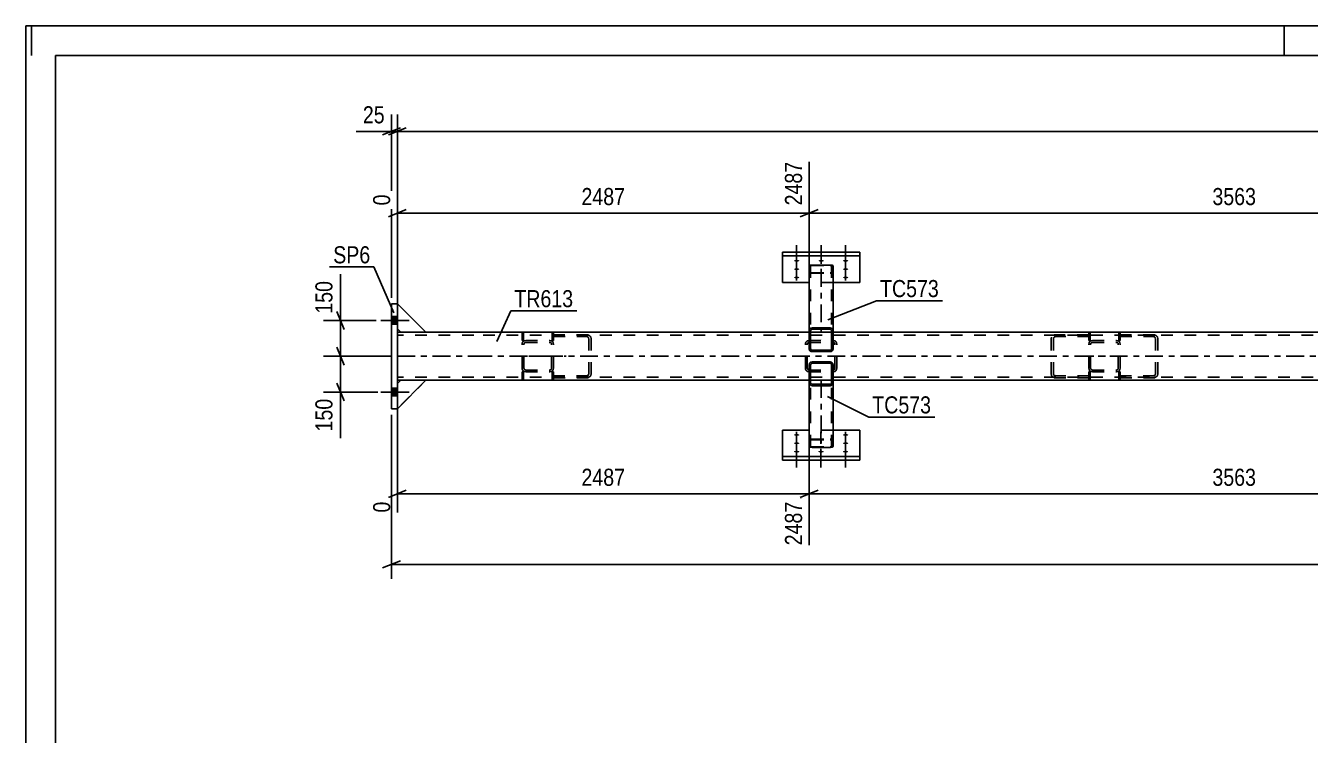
# Model space of a CAD drawing. Header units: millimetres. Extents: x -46 to 795, y -429 to 165.
# Drawn here: x -46.3 to 169.1, y 46.4 to 165.3 of the extents above; entities that cross this region are included whole.
import ezdxf

# ---------------------------------------------------------------- set-up
doc = ezdxf.new("R2010")
doc.units = ezdxf.units.MM
doc.linetypes.add('DXK_LINE_DOT2', pattern=[3.9198, 1.9599, -1.9599])
doc.linetypes.add('DXK_LINE_DOT3', pattern=[5.9187, 2.979, -0.9799, 0.9799, -0.9799])
doc.styles.add('Arial Narrow', font='ARIALN.TTF', dxfattribs={"height": 0.2})

# ---------------------------------------------------------------- blocks, each defined once
blk = doc.blocks.new('Unknown-761550471-1135')
at = {"color": 5, "linetype": 'Continuous'}
for p, q in [((794.69, 165.26), (-46.31, 165.26)), ((-46.31, 165.26), (-46.31, -428.74)), ((-45.31, 160.26), (-45.31, 165.26)), ((164.69, 160.26), (164.69, 165.26)), ((789.69, 160.26), (-41.31, 160.26)), ((-41.31, 160.26), (-41.31, -423.74))]:
    blk.add_line(p, q, dxfattribs=at)
blk = doc.blocks.new('Part-761550471-6527 - 6523')
at = {"color": 7, "linetype": 'DXK_LINE_DOT2'}
for p, q in [((47.98, 113.48), (42.18, 113.48)), ((42.18, 113.48), (42.18, 113.16)), ((42.18, 113.16), (47.98, 113.16)), ((48, 113.43), (47.7, 113.48)), ((47.7, 113.16), (47.85, 113.13)), ((48.07, 112.96), (48.1, 112.84)), ((48.1, 106.92), (48.1, 112.84)), ((48.5, 112.84), (48.44, 113.08)), ((48.5, 106.92), (48.5, 112.84)), ((47.98, 106.6), (42.18, 106.6)), ((42.18, 106.6), (42.18, 106.28)), ((42.18, 106.28), (47.98, 106.28)), ((47.85, 106.62), (47.7, 106.6)), ((47.7, 106.28), (48, 106.33)), ((48.1, 106.92), (48.07, 106.79)), ((48.44, 106.67), (48.5, 106.92))]:
    blk.add_line(p, q, dxfattribs=at)
at = {"color": 7, "linetype": 'DXK_LINE_DOT3'}
blk.add_line((38.04, 109.88), (44.29, 109.88), dxfattribs=at)
at = {"color": 7, "linetype": 'DXK_LINE_DOT2'}
for centre, radius, start, end in [((47.75, 112.78), 0.369, 29.251, 73.2822), ((47.79, 112.72), 0.738, 29.251, 73.2822), ((47.75, 106.97), 0.369, 286.7178, 330.749), ((47.79, 107.03), 0.738, 286.7178, 330.749)]:
    blk.add_arc(centre, radius, start, end, dxfattribs=at)
blk = doc.blocks.new('Part-761550471-6528 - 6523')
at = {"color": 7, "linetype": 'DXK_LINE_DOT2'}
for p, q in [((125.65, 113.08), (125.59, 112.84)), ((125.59, 106.92), (125.59, 112.84)), ((125.99, 112.84), (126.02, 112.96)), ((125.99, 106.92), (125.99, 112.84)), ((126.38, 113.48), (126.08, 113.43)), ((131.9, 113.48), (126.11, 113.48)), ((126.11, 113.16), (131.9, 113.16)), ((126.23, 113.13), (126.38, 113.16)), ((131.9, 113.16), (131.9, 113.48)), ((125.59, 106.92), (125.65, 106.67)), ((126.02, 106.79), (125.99, 106.92)), ((126.08, 106.33), (126.38, 106.28)), ((126.11, 106.6), (131.9, 106.6)), ((126.11, 106.28), (131.9, 106.28)), ((126.38, 106.6), (126.23, 106.62)), ((131.9, 106.28), (131.9, 106.6))]:
    blk.add_line(p, q, dxfattribs=at)
at = {"color": 7, "linetype": 'DXK_LINE_DOT3'}
blk.add_line((129.8, 109.88), (136.05, 109.88), dxfattribs=at)
at = {"color": 7, "linetype": 'DXK_LINE_DOT2'}
for centre, radius, start, end in [((126.34, 112.78), 0.369, 106.7178, 150.749), ((126.29, 107.03), 0.738, 209.251, 253.2822), ((126.34, 106.97), 0.369, 209.251, 253.2822)]:
    blk.add_arc(centre, radius, start, end, dxfattribs=at)
blk = doc.blocks.new('Part-761550471-6592 - 6523')
at = {"color": 7, "linetype": 'DXK_LINE_DOT2'}
for p, q in [((20.8, 113.88), (16, 118.68)), ((16, 118.68), (16, 114.48)), ((16, 114.48), (16.6, 113.88)), ((16.6, 113.88), (20.8, 113.88))]:
    blk.add_line(p, q, dxfattribs=at)
blk = doc.blocks.new('Part-761550471-6614 - 6523')
at = {"color": 7, "linetype": 'DXK_LINE_DOT2'}
for p, q in [((84.45, 112.12), (84.4, 111.88)), ((84.72, 111.88), (84.75, 112)), ((85.04, 112.52), (84.8, 112.47)), ((84.92, 112.17), (85.04, 112.2)), ((85.04, 112.52), (89.04, 112.52)), ((85.04, 112.2), (89.04, 112.2)), ((89.29, 112.47), (89.04, 112.52)), ((89.04, 112.2), (89.17, 112.17)), ((89.34, 112), (89.36, 111.88)), ((89.68, 111.88), (89.64, 112.12)), ((84.4, 107.88), (84.4, 111.88)), ((84.72, 107.88), (84.72, 111.88)), ((89.36, 107.88), (89.36, 111.88)), ((89.68, 107.88), (89.68, 111.88)), ((84.4, 107.88), (84.45, 107.63)), ((84.75, 107.75), (84.72, 107.88)), ((89.36, 107.88), (89.34, 107.75)), ((89.64, 107.63), (89.68, 107.88)), ((84.8, 107.29), (85.04, 107.24)), ((85.04, 107.56), (84.92, 107.58)), ((85.04, 107.56), (89.04, 107.56)), ((85.04, 107.24), (89.04, 107.24)), ((89.17, 107.58), (89.04, 107.56)), ((89.04, 107.24), (89.29, 107.29))]:
    blk.add_line(p, q, dxfattribs=at)
for centre, radius, start, end in [((85.04, 111.88), 0.64, 112.5, 157.5), ((85.04, 111.88), 0.32, 112.5, 157.5), ((89.04, 111.88), 0.32, 22.5, 67.5), ((89.04, 111.88), 0.64, 22.5, 67.5), ((85.04, 107.88), 0.32, 202.5, 247.5), ((89.04, 107.88), 0.32, 292.5, 337.5), ((85.04, 107.88), 0.64, 202.5, 247.5), ((89.04, 107.88), 0.64, 292.5, 337.5)]:
    blk.add_arc(centre, radius, start, end, dxfattribs=at)
blk = doc.blocks.new('Part-761550471-6660 - 6523')
at = {"color": 7, "linetype": 'DXK_LINE_DOT2'}
for p, q in [((20.8, 113.88), (16, 118.68)), ((16, 118.68), (16, 114.48)), ((16, 114.48), (16.6, 113.88)), ((16.6, 113.88), (20.8, 113.88))]:
    blk.add_line(p, q, dxfattribs=at)
blk = doc.blocks.new('Part-761550471-6554 - 6523')
at = {"color": 2, "linetype": 'Continuous'}
for p, q in [((85.04, 124.99), (85.08, 125.05)), ((85.04, 124.99), (85.04, 114.16)), ((85.08, 125.05), (85.18, 125.11)), ((85.18, 125.11), (85.34, 125.14)), ((85.34, 125.14), (85.52, 125.15)), ((85.52, 125.15), (88.56, 125.15)), ((88.56, 125.15), (88.75, 125.14)), ((88.75, 125.14), (88.9, 125.11)), ((88.9, 125.11), (89.01, 125.05)), ((89.01, 125.05), (89.04, 124.99)), ((89.04, 113.88), (89.04, 124.99)), ((88.8, 113.88), (85.28, 113.88)), ((89.04, 113.88), (89.04, 113.88))]:
    blk.add_line(p, q, dxfattribs=at)
at = {"color": 7, "linetype": 'DXK_LINE_DOT2'}
for p, q in [((85.3, 125.02), (85.28, 124.99)), ((85.28, 124.99), (85.28, 113.88)), ((85.35, 125.05), (85.3, 125.02)), ((85.43, 125.06), (85.35, 125.05)), ((85.52, 125.07), (85.43, 125.06)), ((85.52, 125.07), (88.56, 125.07)), ((88.66, 125.06), (88.56, 125.07)), ((88.73, 125.05), (88.66, 125.06)), ((88.79, 125.02), (88.73, 125.05)), ((88.8, 124.99), (88.79, 125.02)), ((88.8, 124.99), (88.8, 113.88)), ((85.08, 123.89), (85.04, 123.95)), ((85.18, 123.83), (85.08, 123.89)), ((85.34, 123.8), (85.18, 123.83)), ((85.28, 123.95), (85.3, 123.92)), ((85.3, 123.92), (85.35, 123.89)), ((85.52, 123.79), (85.34, 123.8)), ((85.35, 123.89), (85.43, 123.87)), ((85.43, 123.87), (85.52, 123.87)), ((85.52, 123.87), (88.56, 123.87)), ((85.52, 123.79), (88.56, 123.79)), ((88.56, 123.87), (88.66, 123.87)), ((88.75, 123.8), (88.56, 123.79)), ((88.66, 123.87), (88.73, 123.89)), ((88.73, 123.89), (88.75, 123.9)), ((88.75, 123.9), (88.79, 123.92)), ((88.9, 123.83), (88.75, 123.8)), ((88.79, 123.92), (88.8, 123.95)), ((89.01, 123.89), (88.9, 123.83)), ((89.04, 123.95), (89.01, 123.89)), ((85.04, 114.16), (85.04, 113.88)), ((85.08, 113.88), (85.04, 113.88)), ((85.04, 113.88), (85.28, 113.88)), ((89.04, 113.88), (88.8, 113.88))]:
    blk.add_line(p, q, dxfattribs=at)
at = {"color": 7, "linetype": 'DXK_LINE_DOT3'}
blk.add_line((87.04, 124.47), (87.04, 113.88), dxfattribs=at)
blk = doc.blocks.new('Part-761550471-6557 - 6523')
at = {"color": 2, "linetype": 'Continuous'}
for p, q in [((80.54, 93.06), (80.54, 97.51)), ((85.04, 97.51), (80.54, 97.51)), ((93.54, 97.51), (89.04, 97.51)), ((93.54, 93.06), (93.54, 97.51)), ((80.54, 92.46), (80.54, 93.06)), ((80.54, 93.06), (93.54, 93.06)), ((93.54, 92.46), (93.54, 93.06)), ((80.54, 92.46), (93.54, 92.46))]:
    blk.add_line(p, q, dxfattribs=at)
at = {"color": 7, "linetype": 'DXK_LINE_DOT2'}
blk.add_line((89.04, 97.51), (85.04, 97.51), dxfattribs=at)
blk = doc.blocks.new('Part-761550471-6565 - 6523')
at = {"color": 2, "linetype": 'Continuous'}
for p, q in [((15, 118.68), (16, 118.68)), ((15, 101.08), (15, 118.68)), ((16, 118.68), (16, 101.08)), ((16, 101.08), (15, 101.08))]:
    blk.add_line(p, q, dxfattribs=at)
blk = doc.blocks.new('Part-761550471-6633 - 6523')
at = {"color": 7, "linetype": 'DXK_LINE_DOT2'}
for p, q in [((42.18, 107.24), (41.94, 107.24)), ((41.94, 107.24), (41.94, 106.04)), ((41.94, 107.24), (41.94, 107.24)), ((41.94, 106.04), (42.18, 106.04)), ((41.94, 106.04), (41.94, 106.04)), ((42.18, 106.04), (42.18, 107.24)), ((42.18, 107.24), (42.18, 107.24)), ((42.18, 106.04), (42.18, 106.04))]:
    blk.add_line(p, q, dxfattribs=at)
blk = doc.blocks.new('Bolt-761550471-6639 - 6523')
at = {"linetype": 'Continuous'}
for points in [[(82.94, 96.54), (82.85, 96.54), (82.77, 96.55), (82.69, 96.57), (82.62, 96.59), (82.56, 96.61), (82.53, 96.64), (82.51, 96.67), (82.51, 96.7), (82.53, 96.73), (82.56, 96.76), (82.62, 96.79), (82.69, 96.81), (82.77, 96.82), (82.85, 96.83), (82.94, 96.84), (83.04, 96.83), (83.12, 96.82), (83.2, 96.81), (83.27, 96.79), (83.33, 96.76), (83.36, 96.73), (83.38, 96.7), (83.38, 96.67), (83.36, 96.64), (83.33, 96.61), (83.27, 96.59), (83.2, 96.57), (83.12, 96.55), (83.04, 96.54)], [(82.94, 95.14), (82.85, 95.14), (82.77, 95.15), (82.69, 95.17), (82.62, 95.19), (82.56, 95.22), (82.53, 95.24), (82.51, 95.28), (82.51, 95.31), (82.53, 95.34), (82.56, 95.37), (82.62, 95.39), (82.69, 95.41), (82.77, 95.43), (82.85, 95.44), (82.94, 95.44), (83.04, 95.44), (83.12, 95.43), (83.2, 95.41), (83.27, 95.39), (83.33, 95.37), (83.36, 95.34), (83.38, 95.31), (83.38, 95.28), (83.36, 95.24), (83.33, 95.22), (83.27, 95.19), (83.2, 95.17), (83.12, 95.15), (83.04, 95.14)], [(91.14, 96.54), (91.05, 96.54), (90.97, 96.55), (90.89, 96.57), (90.82, 96.59), (90.76, 96.61), (90.73, 96.64), (90.71, 96.67), (90.71, 96.7), (90.73, 96.73), (90.76, 96.76), (90.82, 96.79), (90.89, 96.81), (90.97, 96.82), (91.05, 96.83), (91.14, 96.84), (91.24, 96.83), (91.32, 96.82), (91.4, 96.81), (91.47, 96.79), (91.53, 96.76), (91.56, 96.73), (91.58, 96.7), (91.58, 96.67), (91.56, 96.64), (91.53, 96.61), (91.47, 96.59), (91.4, 96.57), (91.32, 96.55), (91.24, 96.54)], [(91.14, 95.14), (91.05, 95.14), (90.97, 95.15), (90.89, 95.17), (90.82, 95.19), (90.76, 95.22), (90.73, 95.24), (90.71, 95.28), (90.71, 95.31), (90.73, 95.34), (90.76, 95.37), (90.82, 95.39), (90.89, 95.41), (90.97, 95.43), (91.05, 95.44), (91.14, 95.44), (91.24, 95.44), (91.32, 95.43), (91.4, 95.41), (91.47, 95.39), (91.53, 95.37), (91.56, 95.34), (91.58, 95.31), (91.58, 95.28), (91.56, 95.24), (91.53, 95.22), (91.47, 95.19), (91.4, 95.17), (91.32, 95.15), (91.24, 95.14)], [(82.94, 93.73), (82.85, 93.74), (82.77, 93.74), (82.69, 93.76), (82.62, 93.78), (82.56, 93.81), (82.53, 93.84), (82.51, 93.87), (82.51, 93.9), (82.53, 93.93), (82.56, 93.96), (82.62, 93.98), (82.69, 94), (82.77, 94.02), (82.85, 94.03), (82.94, 94.03), (83.04, 94.03), (83.12, 94.02), (83.2, 94), (83.27, 93.98), (83.33, 93.96), (83.36, 93.93), (83.38, 93.9), (83.38, 93.87), (83.36, 93.84), (83.33, 93.81), (83.27, 93.78), (83.2, 93.76), (83.12, 93.74), (83.04, 93.74)], [(87.02, 93.73), (86.93, 93.74), (86.85, 93.74), (86.77, 93.76), (86.7, 93.78), (86.64, 93.81), (86.61, 93.84), (86.59, 93.87), (86.59, 93.9), (86.61, 93.93), (86.64, 93.96), (86.7, 93.98), (86.77, 94), (86.85, 94.02), (86.93, 94.03), (87.02, 94.03), (87.12, 94.03), (87.2, 94.02), (87.28, 94), (87.35, 93.98), (87.41, 93.96), (87.44, 93.93), (87.46, 93.9), (87.46, 93.87), (87.44, 93.84), (87.41, 93.81), (87.35, 93.78), (87.28, 93.76), (87.2, 93.74), (87.12, 93.74)], [(91.14, 93.73), (91.05, 93.74), (90.97, 93.74), (90.89, 93.76), (90.82, 93.78), (90.76, 93.81), (90.73, 93.84), (90.71, 93.87), (90.71, 93.9), (90.73, 93.93), (90.76, 93.96), (90.82, 93.98), (90.89, 94), (90.97, 94.02), (91.05, 94.03), (91.14, 94.03), (91.24, 94.03), (91.32, 94.02), (91.4, 94), (91.47, 93.98), (91.53, 93.96), (91.56, 93.93), (91.58, 93.9), (91.58, 93.87), (91.56, 93.84), (91.53, 93.81), (91.47, 93.78), (91.4, 93.76), (91.32, 93.74), (91.24, 93.74)]]:
    blk.add_hatch(color=1, dxfattribs=at).paths.add_polyline_path(points)
at = {"color": 1, "linetype": 'Continuous'}
for p, q in [((82.94, 97.18), (82.94, 94.06)), ((91.14, 97.18), (91.14, 94.06)), ((82.94, 95.78), (82.94, 92.66)), ((91.14, 95.78), (91.14, 92.66)), ((82.94, 94.37), (82.94, 91.25)), ((87.02, 94.37), (87.02, 91.25)), ((91.14, 94.37), (91.14, 91.25))]:
    blk.add_line(p, q, dxfattribs=at)
at = {"color": 1, "linetype": 'DXK_LINE_DOT2'}
blk.add_line((87.02, 97.18), (87.02, 94.06), dxfattribs=at)
blk = doc.blocks.new('Part-761550471-6578 - 6523')
at = {"color": 7, "linetype": 'DXK_LINE_DOT2'}
for p, q in [((42.18, 113.72), (41.94, 113.72)), ((41.94, 113.72), (41.94, 112.52)), ((41.94, 113.72), (41.94, 113.72)), ((41.94, 112.52), (42.18, 112.52)), ((41.94, 112.52), (41.94, 112.52)), ((42.18, 112.52), (42.18, 113.72)), ((42.18, 113.72), (42.18, 113.72)), ((42.18, 112.52), (42.18, 112.52))]:
    blk.add_line(p, q, dxfattribs=at)
blk = doc.blocks.new('Part-761550471-6663 - 6523')
at = {"color": 7, "linetype": 'DXK_LINE_DOT2'}
for p, q in [((16, 105.28), (16.6, 105.88)), ((20.8, 105.88), (16, 101.08)), ((16.6, 105.88), (20.8, 105.88)), ((16, 101.08), (16, 105.28))]:
    blk.add_line(p, q, dxfattribs=at)
blk = doc.blocks.new('Part-761550471-6727 - 6523')
at = {"color": 7, "linetype": 'DXK_LINE_DOT2'}
for p, q in [((131.9, 113.72), (132.14, 113.72)), ((131.9, 112.52), (131.9, 113.72)), ((131.9, 112.52), (132.14, 112.52)), ((132.14, 112.52), (132.14, 113.72))]:
    blk.add_line(p, q, dxfattribs=at)
blk = doc.blocks.new('Part-761550471-6594 - 6523')
at = {"color": 7, "linetype": 'DXK_LINE_DOT2'}
for p, q in [((137.18, 113.72), (136.94, 113.72)), ((136.94, 113.72), (136.94, 112.52)), ((136.94, 113.72), (136.94, 113.72)), ((136.94, 112.52), (137.18, 112.52)), ((136.94, 112.52), (136.94, 112.52)), ((137.18, 112.52), (137.18, 113.72)), ((137.18, 113.72), (137.18, 113.72)), ((137.18, 112.52), (137.18, 112.52))]:
    blk.add_line(p, q, dxfattribs=at)
blk = doc.blocks.new('Part-761550471-6595 - 6523')
at = {"color": 7, "linetype": 'DXK_LINE_DOT2'}
for p, q in [((137.18, 107.24), (136.94, 107.24)), ((136.94, 107.24), (136.94, 106.04)), ((136.94, 107.24), (136.94, 107.24)), ((136.94, 106.04), (137.18, 106.04)), ((136.94, 106.04), (136.94, 106.04)), ((137.18, 106.04), (137.18, 107.24)), ((137.18, 107.24), (137.18, 107.24)), ((137.18, 106.04), (137.18, 106.04))]:
    blk.add_line(p, q, dxfattribs=at)
blk = doc.blocks.new('Part-761550471-6596 - 6523')
at = {"color": 7, "linetype": 'DXK_LINE_DOT2'}
for p, q in [((36.9, 113.72), (37.14, 113.72)), ((36.9, 112.52), (36.9, 113.72)), ((36.9, 112.52), (37.14, 112.52)), ((37.14, 112.52), (37.14, 113.72))]:
    blk.add_line(p, q, dxfattribs=at)
blk = doc.blocks.new('Part-761550471-6597 - 6523')
at = {"color": 7, "linetype": 'DXK_LINE_DOT2'}
for p, q in [((37.14, 107.24), (36.9, 107.24)), ((36.9, 107.24), (36.9, 106.04)), ((36.9, 106.04), (37.14, 106.04)), ((37.14, 107.24), (37.14, 106.04))]:
    blk.add_line(p, q, dxfattribs=at)
blk = doc.blocks.new('Part-761550471-6666 - 6523')
at = {"color": 2, "linetype": 'Continuous'}
for p, q in [((16, 105.28), (16.6, 105.88)), ((20.8, 105.88), (16, 101.08)), ((20.8, 105.88), (16.6, 105.88)), ((16, 101.08), (16, 105.28))]:
    blk.add_line(p, q, dxfattribs=at)
blk = doc.blocks.new('Part-761550471-6622 - 6523')
at = {"color": 2, "linetype": 'Continuous'}
for p, q in [((16.6, 113.88), (16, 113.88)), ((16, 106.84), (16, 112.92)), ((28.8, 113.88), (20.8, 113.88)), ((85.04, 113.88), (28.9, 113.88)), ((227.55, 113.88), (89.04, 113.88)), ((16.6, 105.88), (16, 105.88)), ((28.8, 105.88), (20.8, 105.88)), ((85.04, 105.88), (28.9, 105.88)), ((227.55, 105.88), (89.04, 105.88))]:
    blk.add_line(p, q, dxfattribs=at)
at = {"color": 7, "linetype": 'DXK_LINE_DOT2'}
for p, q in [((16, 113.88), (16, 112.92)), ((16, 113.88), (16, 113.6)), ((28.8, 113.4), (16, 113.4)), ((20.8, 113.88), (16.6, 113.88)), ((608.54, 113.4), (28.9, 113.4)), ((89.04, 113.88), (85.04, 113.88)), ((16, 105.88), (16, 106.84)), ((28.8, 106.36), (16, 106.36)), ((20.8, 105.88), (16.6, 105.88)), ((608.54, 106.36), (28.9, 106.36)), ((89.04, 105.88), (85.04, 105.88))]:
    blk.add_line(p, q, dxfattribs=at)
at = {"color": 7, "linetype": 'DXK_LINE_DOT3'}
for p, q in [((16, 109.88), (28.8, 109.88)), ((28.9, 109.88), (608.54, 109.88))]:
    blk.add_line(p, q, dxfattribs=at)
blk = doc.blocks.new('Part-761550471-6624 - 6523')
at = {"color": 2, "linetype": 'Continuous'}
for p, q in [((80.54, 127.29), (93.54, 127.29)), ((80.54, 127.29), (80.54, 122.25)), ((93.54, 127.29), (93.54, 122.25)), ((80.54, 126.69), (93.54, 126.69)), ((85.04, 122.25), (80.54, 122.25)), ((93.54, 122.25), (89.04, 122.25))]:
    blk.add_line(p, q, dxfattribs=at)
at = {"color": 7, "linetype": 'DXK_LINE_DOT2'}
blk.add_line((89.04, 122.25), (85.04, 122.25), dxfattribs=at)
blk = doc.blocks.new('Bolt-761550471-6638 - 6523')
at = {"linetype": 'Continuous'}
for points in [[(82.94, 126.02), (83.04, 126.02), (83.12, 126.01), (83.2, 125.99), (83.27, 125.97), (83.33, 125.95), (83.36, 125.92), (83.38, 125.89), (83.38, 125.86), (83.36, 125.83), (83.33, 125.8), (83.27, 125.77), (83.2, 125.75), (83.12, 125.73), (83.04, 125.72), (82.94, 125.72), (82.85, 125.72), (82.77, 125.73), (82.69, 125.75), (82.62, 125.77), (82.56, 125.8), (82.53, 125.83), (82.51, 125.86), (82.51, 125.89), (82.53, 125.92), (82.56, 125.95), (82.62, 125.97), (82.69, 125.99), (82.77, 126.01), (82.85, 126.02)], [(87.06, 126.02), (87.16, 126.02), (87.24, 126.01), (87.32, 125.99), (87.39, 125.97), (87.45, 125.95), (87.48, 125.92), (87.5, 125.89), (87.5, 125.86), (87.48, 125.83), (87.45, 125.8), (87.39, 125.77), (87.32, 125.75), (87.24, 125.73), (87.16, 125.72), (87.06, 125.72), (86.97, 125.72), (86.89, 125.73), (86.81, 125.75), (86.74, 125.77), (86.68, 125.8), (86.65, 125.83), (86.63, 125.86), (86.63, 125.89), (86.65, 125.92), (86.68, 125.95), (86.74, 125.97), (86.81, 125.99), (86.89, 126.01), (86.97, 126.02)], [(91.14, 126.02), (91.24, 126.02), (91.32, 126.01), (91.4, 125.99), (91.47, 125.97), (91.53, 125.95), (91.56, 125.92), (91.58, 125.89), (91.58, 125.86), (91.56, 125.83), (91.53, 125.8), (91.47, 125.77), (91.4, 125.75), (91.32, 125.73), (91.24, 125.72), (91.14, 125.72), (91.05, 125.72), (90.97, 125.73), (90.89, 125.75), (90.82, 125.77), (90.76, 125.8), (90.73, 125.83), (90.71, 125.86), (90.71, 125.89), (90.73, 125.92), (90.76, 125.95), (90.82, 125.97), (90.89, 125.99), (90.97, 126.01), (91.05, 126.02)], [(82.94, 124.61), (83.04, 124.61), (83.12, 124.6), (83.2, 124.58), (83.27, 124.56), (83.33, 124.54), (83.36, 124.51), (83.38, 124.48), (83.38, 124.45), (83.36, 124.42), (83.33, 124.39), (83.27, 124.36), (83.2, 124.34), (83.12, 124.32), (83.04, 124.32), (82.94, 124.31), (82.85, 124.32), (82.77, 124.32), (82.69, 124.34), (82.62, 124.36), (82.56, 124.39), (82.53, 124.42), (82.51, 124.45), (82.51, 124.48), (82.53, 124.51), (82.56, 124.54), (82.62, 124.56), (82.69, 124.58), (82.77, 124.6), (82.85, 124.61)], [(82.94, 123.22), (83.04, 123.21), (83.12, 123.2), (83.2, 123.19), (83.27, 123.17), (83.33, 123.14), (83.36, 123.11), (83.38, 123.08), (83.38, 123.05), (83.36, 123.02), (83.33, 122.99), (83.27, 122.97), (83.2, 122.95), (83.12, 122.93), (83.04, 122.92), (82.94, 122.92), (82.85, 122.92), (82.77, 122.93), (82.69, 122.95), (82.62, 122.97), (82.56, 122.99), (82.53, 123.02), (82.51, 123.05), (82.51, 123.08), (82.53, 123.11), (82.56, 123.14), (82.62, 123.17), (82.69, 123.19), (82.77, 123.2), (82.85, 123.21)], [(91.14, 124.61), (91.24, 124.61), (91.32, 124.6), (91.4, 124.58), (91.47, 124.56), (91.53, 124.54), (91.56, 124.51), (91.58, 124.48), (91.58, 124.45), (91.56, 124.42), (91.53, 124.39), (91.47, 124.36), (91.4, 124.34), (91.32, 124.32), (91.24, 124.32), (91.14, 124.31), (91.05, 124.32), (90.97, 124.32), (90.89, 124.34), (90.82, 124.36), (90.76, 124.39), (90.73, 124.42), (90.71, 124.45), (90.71, 124.48), (90.73, 124.51), (90.76, 124.54), (90.82, 124.56), (90.89, 124.58), (90.97, 124.6), (91.05, 124.61)], [(91.14, 123.22), (91.24, 123.21), (91.32, 123.2), (91.4, 123.19), (91.47, 123.17), (91.53, 123.14), (91.56, 123.11), (91.58, 123.08), (91.58, 123.05), (91.56, 123.02), (91.53, 122.99), (91.47, 122.97), (91.4, 122.95), (91.32, 122.93), (91.24, 122.92), (91.14, 122.92), (91.05, 122.92), (90.97, 122.93), (90.89, 122.95), (90.82, 122.97), (90.76, 122.99), (90.73, 123.02), (90.71, 123.05), (90.71, 123.08), (90.73, 123.11), (90.76, 123.14), (90.82, 123.17), (90.89, 123.19), (90.97, 123.2), (91.05, 123.21)]]:
    blk.add_hatch(color=1, dxfattribs=at).paths.add_polyline_path(points)
at = {"color": 1, "linetype": 'Continuous'}
for p, q in [((82.94, 125.38), (82.94, 128.5)), ((82.94, 123.97), (82.94, 127.09)), ((87.06, 125.38), (87.06, 128.5)), ((91.14, 125.38), (91.14, 128.5)), ((91.14, 123.97), (91.14, 127.09)), ((82.94, 122.58), (82.94, 125.7)), ((91.14, 122.58), (91.14, 125.7))]:
    blk.add_line(p, q, dxfattribs=at)
at = {"color": 1, "linetype": 'DXK_LINE_DOT2'}
blk.add_line((87.06, 122.58), (87.06, 125.7), dxfattribs=at)
blk = doc.blocks.new('Part-761550471-6657 - 6523')
at = {"color": 2, "linetype": 'Continuous'}
for p, q in [((20.8, 113.88), (16, 118.68)), ((16, 118.68), (16, 114.48)), ((16, 114.48), (16.6, 113.88)), ((16.6, 113.88), (20.8, 113.88))]:
    blk.add_line(p, q, dxfattribs=at)
blk = doc.blocks.new('Bolt-761550471-6640 - 6523')
at = {"linetype": 'Continuous'}
for points in [[(16, 115.22), (16, 116.54), (15, 116.54), (15, 115.22)], [(16, 115.22), (16, 116.54), (15, 116.54), (15, 115.22)], [(16, 103.22), (16, 104.54), (15, 104.54), (15, 103.22)], [(16, 103.22), (16, 104.54), (15, 104.54), (15, 103.22)]]:
    blk.add_hatch(color=1, dxfattribs=at).paths.add_polyline_path(points)
at = {"color": 1, "linetype": 'Continuous'}
for p, q in [((15, 116.54), (16, 116.54)), ((15, 116.54), (16, 116.54)), ((13.24, 115.88), (18, 115.88)), ((13.24, 115.88), (18, 115.88)), ((15, 115.22), (16, 115.22)), ((15, 115.22), (16, 115.22)), ((13.24, 103.88), (18, 103.88)), ((13.24, 103.88), (18, 103.88)), ((15, 104.54), (16, 104.54)), ((15, 104.54), (16, 104.54)), ((15, 103.22), (16, 103.22)), ((15, 103.22), (16, 103.22))]:
    blk.add_line(p, q, dxfattribs=at)
blk = doc.blocks.new('Part-761550471-6669 - 6523')
at = {"color": 7, "linetype": 'DXK_LINE_DOT2'}
for p, q in [((16, 105.28), (16.6, 105.88)), ((20.8, 105.88), (16, 101.08)), ((16.6, 105.88), (20.8, 105.88)), ((16, 101.08), (16, 105.28))]:
    blk.add_line(p, q, dxfattribs=at)
blk = doc.blocks.new('Part-761550471-6683 - 6523')
at = {"color": 7, "linetype": 'DXK_LINE_DOT2'}
for p, q in [((142.98, 113.48), (137.18, 113.48)), ((137.18, 113.48), (137.18, 113.16)), ((137.18, 113.16), (142.98, 113.16)), ((143, 113.43), (142.7, 113.48)), ((142.7, 113.16), (142.85, 113.13)), ((143.07, 112.96), (143.1, 112.84)), ((143.1, 106.92), (143.1, 112.84)), ((143.5, 112.84), (143.44, 113.08)), ((143.5, 106.92), (143.5, 112.84)), ((142.98, 106.6), (137.18, 106.6)), ((137.18, 106.6), (137.18, 106.28)), ((137.18, 106.28), (142.98, 106.28)), ((142.85, 106.62), (142.7, 106.6)), ((142.7, 106.28), (143, 106.33)), ((143.1, 106.92), (143.07, 106.79)), ((143.44, 106.67), (143.5, 106.92))]:
    blk.add_line(p, q, dxfattribs=at)
for centre, radius, start, end in [((142.75, 112.78), 0.369, 29.251, 73.2822), ((142.79, 112.72), 0.738, 29.251, 73.2822), ((142.75, 106.97), 0.369, 286.7178, 330.749), ((142.79, 107.03), 0.738, 286.7178, 330.749)]:
    blk.add_arc(centre, radius, start, end, dxfattribs=at)
blk = doc.blocks.new('Part-761550471-6699 - 6523')
at = {"color": 7, "linetype": 'DXK_LINE_DOT2'}
for p, q in [((85.04, 105.41), (85.04, 105.88)), ((85.08, 105.88), (85.04, 105.88)), ((85.04, 105.88), (85.28, 105.88)), ((85.28, 94.76), (85.28, 105.88)), ((85.3, 105.88), (85.28, 105.88)), ((85.28, 105.88), (85.3, 105.88)), ((85.34, 105.88), (85.3, 105.88)), ((88.8, 94.76), (88.8, 105.88)), ((89.04, 105.88), (88.8, 105.88)), ((85.04, 95.8), (85.08, 95.87)), ((85.08, 95.87), (85.18, 95.92)), ((85.18, 95.92), (85.34, 95.96)), ((85.3, 95.84), (85.28, 95.8)), ((85.28, 94.76), (85.3, 94.73)), ((85.35, 95.86), (85.3, 95.84)), ((85.34, 95.96), (85.52, 95.97)), ((85.43, 95.88), (85.35, 95.86)), ((85.52, 95.89), (85.43, 95.88)), ((85.52, 95.97), (88.56, 95.97)), ((85.52, 95.89), (88.56, 95.89)), ((88.56, 95.97), (88.75, 95.96)), ((88.66, 95.88), (88.56, 95.89)), ((88.73, 95.86), (88.66, 95.88)), ((88.73, 95.86), (88.75, 95.86)), ((88.75, 95.96), (88.9, 95.92)), ((88.75, 95.86), (88.79, 95.84)), ((88.8, 95.8), (88.79, 95.84)), ((88.79, 94.73), (88.8, 94.76)), ((88.9, 95.92), (89.01, 95.87)), ((89.01, 95.87), (89.04, 95.8)), ((85.3, 94.73), (85.35, 94.71)), ((85.35, 94.71), (85.43, 94.69)), ((85.43, 94.69), (85.52, 94.68)), ((85.52, 94.68), (88.56, 94.68)), ((88.56, 94.68), (88.66, 94.69)), ((88.66, 94.69), (88.73, 94.71)), ((88.73, 94.71), (88.79, 94.73))]:
    blk.add_line(p, q, dxfattribs=at)
at = {"color": 2, "linetype": 'Continuous'}
for p, q in [((88.8, 105.88), (85.28, 105.88)), ((89.04, 105.88), (89.04, 105.88)), ((89.04, 94.76), (89.04, 105.88)), ((85.04, 94.76), (85.04, 105.41)), ((85.08, 94.7), (85.04, 94.76)), ((89.04, 94.76), (89.01, 94.7)), ((85.18, 94.65), (85.08, 94.7)), ((85.34, 94.61), (85.18, 94.65)), ((85.52, 94.6), (85.34, 94.61)), ((85.52, 94.6), (88.56, 94.6)), ((88.75, 94.61), (88.56, 94.6)), ((88.9, 94.65), (88.75, 94.61)), ((89.01, 94.7), (88.9, 94.65))]:
    blk.add_line(p, q, dxfattribs=at)
at = {"color": 7, "linetype": 'DXK_LINE_DOT3'}
blk.add_line((87.04, 105.88), (87.04, 95.28), dxfattribs=at)
blk = doc.blocks.new('Part-761550471-6710 - 6523')
at = {"color": 7, "linetype": 'DXK_LINE_DOT2'}
for p, q in [((131.95, 112.12), (131.9, 111.88)), ((132.22, 111.88), (132.25, 112)), ((132.54, 112.52), (132.3, 112.47)), ((132.42, 112.17), (132.54, 112.2)), ((132.54, 112.52), (136.54, 112.52)), ((132.54, 112.2), (136.54, 112.2)), ((136.79, 112.47), (136.54, 112.52)), ((136.54, 112.2), (136.66, 112.17)), ((136.84, 112), (136.86, 111.88)), ((137.18, 111.88), (137.13, 112.12)), ((131.9, 107.88), (131.9, 111.88)), ((132.22, 107.88), (132.22, 111.88)), ((136.86, 107.88), (136.86, 111.88)), ((137.18, 107.88), (137.18, 111.88)), ((131.9, 107.88), (131.95, 107.63)), ((132.25, 107.75), (132.22, 107.88)), ((136.86, 107.88), (136.84, 107.75)), ((137.13, 107.63), (137.18, 107.88)), ((132.3, 107.29), (132.54, 107.24)), ((132.54, 107.56), (132.42, 107.58)), ((132.54, 107.56), (136.54, 107.56)), ((132.54, 107.24), (136.54, 107.24)), ((136.66, 107.58), (136.54, 107.56)), ((136.54, 107.24), (136.79, 107.29))]:
    blk.add_line(p, q, dxfattribs=at)
at = {"color": 7, "linetype": 'DXK_LINE_DOT3'}
blk.add_line((134.54, 109.88), (134.54, 109.88), dxfattribs=at)
at = {"color": 7, "linetype": 'DXK_LINE_DOT2'}
for centre, radius, start, end in [((132.54, 111.88), 0.64, 112.5, 157.5), ((132.54, 111.88), 0.32, 112.5, 157.5), ((136.54, 111.88), 0.32, 22.5, 67.5), ((136.54, 111.88), 0.64, 22.5, 67.5), ((132.54, 107.88), 0.32, 202.5, 247.5), ((136.54, 107.88), 0.32, 292.5, 337.5), ((132.54, 107.88), 0.64, 202.5, 247.5), ((136.54, 107.88), 0.64, 292.5, 337.5)]:
    blk.add_arc(centre, radius, start, end, dxfattribs=at)
blk = doc.blocks.new('Part-761550471-6714 - 6523')
at = {"color": 7, "linetype": 'DXK_LINE_DOT2'}
for p, q in [((36.95, 112.12), (36.9, 111.88)), ((37.22, 111.88), (37.25, 112)), ((37.54, 112.52), (37.3, 112.47)), ((37.42, 112.17), (37.54, 112.2)), ((37.54, 112.52), (41.54, 112.52)), ((37.54, 112.2), (41.54, 112.2)), ((41.79, 112.47), (41.54, 112.52)), ((41.54, 112.2), (41.66, 112.17)), ((41.84, 112), (41.86, 111.88)), ((42.18, 111.88), (42.13, 112.12)), ((36.9, 107.88), (36.9, 111.88)), ((37.22, 107.88), (37.22, 111.88)), ((41.86, 107.88), (41.86, 111.88)), ((42.18, 107.88), (42.18, 111.88)), ((36.9, 107.88), (36.95, 107.63)), ((37.25, 107.75), (37.22, 107.88)), ((41.86, 107.88), (41.84, 107.75)), ((42.13, 107.63), (42.18, 107.88)), ((37.3, 107.29), (37.54, 107.24)), ((37.54, 107.56), (37.42, 107.58)), ((37.54, 107.56), (41.54, 107.56)), ((37.54, 107.24), (41.54, 107.24)), ((41.66, 107.58), (41.54, 107.56)), ((41.54, 107.24), (41.79, 107.29))]:
    blk.add_line(p, q, dxfattribs=at)
at = {"color": 7, "linetype": 'DXK_LINE_DOT3'}
blk.add_line((39.54, 109.88), (39.54, 109.88), dxfattribs=at)
at = {"color": 7, "linetype": 'DXK_LINE_DOT2'}
for centre, radius, start, end in [((37.54, 111.88), 0.64, 112.5, 157.5), ((37.54, 111.88), 0.32, 112.5, 157.5), ((41.54, 111.88), 0.32, 22.5, 67.5), ((41.54, 111.88), 0.64, 22.5, 67.5), ((37.54, 107.88), 0.32, 202.5, 247.5), ((41.54, 107.88), 0.32, 292.5, 337.5), ((37.54, 107.88), 0.64, 202.5, 247.5), ((41.54, 107.88), 0.64, 292.5, 337.5)]:
    blk.add_arc(centre, radius, start, end, dxfattribs=at)
blk = doc.blocks.new('Part-761550471-6726 - 6523')
at = {"color": 7, "linetype": 'DXK_LINE_DOT2'}
for p, q in [((132.14, 107.24), (131.9, 107.24)), ((131.9, 107.24), (131.9, 106.04)), ((131.9, 106.04), (132.14, 106.04)), ((132.14, 107.24), (132.14, 106.04))]:
    blk.add_line(p, q, dxfattribs=at)
blk = doc.blocks.new('Part-761550471-6758 - 6523')
at = {"color": 2, "linetype": 'Continuous'}
for p, q in [((85.08, 114.34), (85.04, 114.16)), ((85.04, 111.12), (85.04, 114.16)), ((85.18, 114.5), (85.08, 114.34)), ((85.34, 114.6), (85.18, 114.5)), ((85.28, 114.16), (85.3, 114.25)), ((85.3, 114.25), (85.28, 114.16)), ((85.28, 114.16), (85.28, 114.16)), ((85.28, 113.88), (85.28, 114.16)), ((85.28, 111.12), (85.28, 114.16)), ((85.3, 114.25), (85.35, 114.33)), ((85.35, 114.33), (85.3, 114.25)), ((85.52, 114.64), (85.34, 114.6)), ((85.35, 114.33), (85.43, 114.38)), ((85.43, 114.38), (85.35, 114.33)), ((85.43, 114.38), (85.52, 114.4)), ((88.56, 114.64), (85.52, 114.64)), ((88.56, 114.4), (85.52, 114.4)), ((88.75, 114.6), (88.56, 114.64)), ((88.56, 114.4), (88.66, 114.38)), ((88.66, 114.38), (88.73, 114.33)), ((88.73, 114.33), (88.79, 114.25)), ((88.9, 114.5), (88.75, 114.6)), ((88.75, 114.6), (88.9, 114.5)), ((88.79, 114.25), (88.8, 114.16)), ((88.8, 111.12), (88.8, 114.16)), ((89.01, 114.34), (88.9, 114.5)), ((88.9, 114.5), (89.01, 114.34)), ((89.04, 114.16), (89.01, 114.34)), ((89.01, 114.34), (89.04, 114.16)), ((89.04, 111.12), (89.04, 114.16)), ((89.04, 114.16), (89.04, 114.16)), ((89.04, 113.88), (89.04, 114.16)), ((85.28, 111.12), (85.28, 113.88)), ((85.28, 113.88), (85.28, 113.88)), ((85.28, 113.88), (85.28, 113.88)), ((85.28, 113.88), (85.28, 113.88)), ((89.04, 111.12), (89.04, 113.88)), ((89.04, 113.88), (89.04, 113.88)), ((89.04, 113.88), (89.04, 113.88)), ((89.04, 113.88), (89.04, 113.88)), ((85.04, 111.12), (85.08, 110.93)), ((85.08, 110.93), (85.18, 110.78)), ((85.18, 110.78), (85.34, 110.67)), ((85.28, 111.12), (85.28, 111.12)), ((85.3, 111.03), (85.28, 111.12)), ((85.28, 111.12), (85.3, 111.03)), ((85.35, 110.95), (85.3, 111.03)), ((85.3, 111.03), (85.35, 110.95)), ((85.34, 110.67), (85.52, 110.64)), ((85.43, 110.9), (85.35, 110.95)), ((85.35, 110.95), (85.43, 110.9)), ((85.52, 110.88), (85.43, 110.9)), ((88.56, 110.88), (85.52, 110.88)), ((88.56, 110.64), (85.52, 110.64)), ((88.66, 110.9), (88.56, 110.88)), ((88.56, 110.64), (88.75, 110.67)), ((88.73, 110.95), (88.66, 110.9)), ((88.79, 111.03), (88.73, 110.95)), ((88.75, 110.67), (88.9, 110.78)), ((88.8, 111.12), (88.79, 111.03)), ((88.9, 110.78), (89.01, 110.93)), ((89.01, 110.93), (89.04, 111.12)), ((89.04, 111.12), (89.01, 110.93)), ((89.04, 111.12), (89.04, 111.12))]:
    blk.add_line(p, q, dxfattribs=at)
at = {"color": 7, "linetype": 'DXK_LINE_DOT2'}
for p, q in [((85.04, 114.16), (85.08, 114.34)), ((85.04, 114.16), (85.04, 114.16)), ((85.04, 114.16), (85.04, 113.88)), ((85.08, 114.34), (85.18, 114.5)), ((85.18, 114.5), (85.34, 114.6)), ((85.34, 114.6), (85.52, 114.64)), ((85.52, 114.4), (85.43, 114.38)), ((88.56, 114.64), (85.52, 114.64)), ((85.52, 114.4), (85.52, 114.4)), ((88.56, 114.64), (88.56, 114.64)), ((88.56, 114.64), (88.75, 114.6)), ((88.56, 114.4), (88.56, 114.4)), ((88.66, 114.38), (88.56, 114.4)), ((88.73, 114.33), (88.66, 114.38)), ((88.79, 114.25), (88.73, 114.33)), ((88.8, 114.16), (88.79, 114.25)), ((88.8, 114.16), (88.8, 114.16)), ((88.8, 114.16), (88.8, 113.88)), ((85.04, 113.88), (85.04, 113.88)), ((85.04, 113.88), (85.04, 111.12)), ((85.28, 113.88), (85.04, 113.88)), ((88.8, 113.88), (88.8, 113.88)), ((88.8, 113.88), (88.8, 111.12)), ((89.04, 113.88), (88.8, 113.88)), ((85.04, 111.12), (85.04, 111.12)), ((85.08, 110.93), (85.04, 111.12)), ((85.52, 110.64), (85.34, 110.67)), ((85.43, 110.9), (85.52, 110.88)), ((85.52, 110.88), (85.52, 110.88)), ((88.56, 110.88), (88.66, 110.9)), ((88.56, 110.88), (88.56, 110.88)), ((88.56, 110.88), (88.56, 110.88)), ((88.75, 110.67), (88.56, 110.64)), ((88.56, 110.64), (88.56, 110.64)), ((88.56, 110.64), (88.56, 110.64)), ((88.66, 110.9), (88.73, 110.95)), ((88.73, 110.95), (88.79, 111.03)), ((88.79, 111.03), (88.8, 111.12)), ((88.8, 111.12), (88.8, 111.12))]:
    blk.add_line(p, q, dxfattribs=at)
at = {"color": 7, "linetype": 'DXK_LINE_DOT3'}
blk.add_line((87.04, 112.64), (87.04, 112.64), dxfattribs=at)
at = {"color": 7, "linetype": 'DXK_LINE_DOT2'}
blk.add_arc((85.52, 111.12), 0.48, 202.5012, 247.5012, dxfattribs=at)
at = {"color": 2, "linetype": 'Continuous'}
blk.add_arc((88.56, 111.12), 0.48, 292.5012, 337.5012, dxfattribs=at)
blk = doc.blocks.new('Part-761550471-6763 - 6523')
at = {"color": 2, "linetype": 'Continuous'}
for p, q in [((85.08, 108.64), (85.04, 108.45)), ((85.04, 105.41), (85.04, 108.45)), ((85.18, 108.79), (85.08, 108.64)), ((85.34, 108.9), (85.18, 108.79)), ((85.28, 108.45), (85.3, 108.55)), ((85.3, 108.55), (85.28, 108.45)), ((85.28, 108.45), (85.28, 108.45)), ((85.28, 105.88), (85.28, 108.45)), ((85.28, 105.41), (85.28, 108.45)), ((85.3, 108.55), (85.35, 108.62)), ((85.35, 108.62), (85.3, 108.55)), ((85.52, 108.93), (85.34, 108.9)), ((85.35, 108.62), (85.43, 108.68)), ((85.43, 108.68), (85.35, 108.62)), ((85.43, 108.68), (85.52, 108.69)), ((88.56, 108.93), (85.52, 108.93)), ((88.56, 108.69), (85.52, 108.69)), ((88.75, 108.9), (88.56, 108.93)), ((88.56, 108.69), (88.66, 108.68)), ((88.66, 108.68), (88.73, 108.62)), ((88.73, 108.62), (88.79, 108.55)), ((88.9, 108.79), (88.75, 108.9)), ((88.79, 108.55), (88.8, 108.45)), ((88.8, 105.41), (88.8, 108.45)), ((89.01, 108.64), (88.9, 108.79)), ((89.04, 108.45), (89.01, 108.64)), ((89.01, 108.64), (89.04, 108.45)), ((89.04, 105.41), (89.04, 108.45)), ((89.04, 105.88), (89.04, 108.45)), ((89.04, 108.45), (89.04, 108.45)), ((85.28, 105.88), (85.28, 105.88)), ((85.28, 105.41), (85.28, 105.88)), ((85.28, 105.88), (85.28, 105.88)), ((85.28, 105.88), (85.28, 105.88)), ((89.04, 105.88), (89.04, 105.88)), ((89.04, 105.41), (89.04, 105.88)), ((89.04, 105.88), (89.04, 105.88)), ((89.04, 105.88), (89.04, 105.88)), ((85.04, 105.41), (85.08, 105.23)), ((85.08, 105.23), (85.18, 105.08)), ((85.18, 105.08), (85.34, 104.97)), ((85.28, 105.41), (85.28, 105.41)), ((85.3, 105.32), (85.28, 105.41)), ((85.28, 105.41), (85.3, 105.32)), ((85.35, 105.25), (85.3, 105.32)), ((85.3, 105.32), (85.35, 105.25)), ((85.34, 104.97), (85.52, 104.93)), ((85.43, 105.19), (85.35, 105.25)), ((85.35, 105.25), (85.43, 105.19)), ((85.52, 105.17), (85.43, 105.19)), ((88.56, 105.17), (85.52, 105.17)), ((88.56, 104.93), (85.52, 104.93)), ((88.66, 105.19), (88.56, 105.17)), ((88.56, 104.93), (88.75, 104.97)), ((88.73, 105.25), (88.66, 105.19)), ((88.79, 105.32), (88.73, 105.25)), ((88.75, 104.97), (88.9, 105.08)), ((88.9, 105.08), (88.75, 104.97)), ((88.8, 105.41), (88.79, 105.32)), ((88.9, 105.08), (89.01, 105.23)), ((89.01, 105.23), (88.9, 105.08)), ((89.01, 105.23), (89.04, 105.41)), ((89.04, 105.41), (89.01, 105.23)), ((89.04, 105.41), (89.04, 105.41))]:
    blk.add_line(p, q, dxfattribs=at)
at = {"color": 7, "linetype": 'DXK_LINE_DOT2'}
for p, q in [((85.04, 108.45), (85.08, 108.64)), ((85.04, 108.45), (85.04, 108.45)), ((85.04, 108.45), (85.04, 105.88)), ((85.34, 108.9), (85.52, 108.93)), ((85.52, 108.69), (85.43, 108.68)), ((85.52, 108.69), (85.52, 108.69)), ((88.56, 108.93), (88.56, 108.93)), ((88.56, 108.93), (88.56, 108.93)), ((88.56, 108.93), (88.75, 108.9)), ((88.56, 108.69), (88.56, 108.69)), ((88.56, 108.69), (88.56, 108.69)), ((88.66, 108.68), (88.56, 108.69)), ((88.73, 108.62), (88.66, 108.68)), ((88.79, 108.55), (88.73, 108.62)), ((88.8, 108.45), (88.79, 108.55)), ((88.8, 108.45), (88.8, 108.45)), ((88.8, 108.45), (88.8, 105.88)), ((85.04, 105.88), (85.04, 105.88)), ((85.04, 105.88), (85.04, 105.41)), ((85.28, 105.88), (85.04, 105.88)), ((88.8, 105.88), (88.8, 105.88)), ((88.8, 105.88), (88.8, 105.41)), ((89.04, 105.88), (88.8, 105.88)), ((85.04, 105.41), (85.04, 105.41)), ((85.08, 105.23), (85.04, 105.41)), ((85.18, 105.08), (85.08, 105.23)), ((85.34, 104.97), (85.18, 105.08)), ((85.52, 104.93), (85.34, 104.97)), ((85.43, 105.19), (85.52, 105.17)), ((85.52, 105.17), (85.52, 105.17)), ((85.52, 104.93), (88.56, 104.93)), ((88.56, 105.17), (88.66, 105.19)), ((88.56, 105.17), (88.56, 105.17)), ((88.56, 105.17), (88.56, 105.17)), ((88.75, 104.97), (88.56, 104.93)), ((88.56, 104.93), (88.56, 104.93)), ((88.66, 105.19), (88.73, 105.25)), ((88.73, 105.25), (88.79, 105.32)), ((88.79, 105.32), (88.8, 105.41)), ((88.8, 105.41), (88.8, 105.41))]:
    blk.add_line(p, q, dxfattribs=at)
at = {"color": 7, "linetype": 'DXK_LINE_DOT3'}
blk.add_line((87.04, 106.93), (87.04, 106.93), dxfattribs=at)
at = {"color": 7, "linetype": 'DXK_LINE_DOT2'}
blk.add_arc((85.52, 108.45), 0.48, 112.4979, 157.4979, dxfattribs=at)
at = {"color": 2, "linetype": 'Continuous'}
blk.add_arc((88.56, 108.45), 0.48, 22.4979, 67.4979, dxfattribs=at)
blk = doc.blocks.new('StraightDimension-761550471-6846 - 6523')
at = {"color": 7, "linetype": 'Continuous'}
for p, q in [((16, 104.88), (16, 83.68)), ((85.04, 99.24), (85.04, 78.19)), ((17.5, 87.41), (14.5, 86.21)), ((16, 86.81), (85.04, 86.81)), ((83.54, 86.21), (86.54, 87.41))]:
    blk.add_line(p, q, dxfattribs=at)
at = {"color": 0}
blk.add_wipeout([(54.78, 87.56), (54.78, 91.76), (46.27, 91.76), (46.27, 87.56)], dxfattribs=at)
at = {"color": 0, "linetype": 'Continuous'}
for points in [[(15.4, 86.11), (11.2, 86.11), (11.2, 83.08), (15.4, 83.08)], [(84.44, 86.11), (80.24, 86.11), (80.24, 77.59), (84.44, 77.59)]]:
    blk.add_wipeout(points, dxfattribs=at)
at = {"color": 3, "style": 'Arial Narrow'}
blk.add_text('2487', height=2.863, dxfattribs=at).set_placement((46.87, 88.16))
at = {"color": 3, "linetype": 'Continuous', "style": 'Arial Narrow'}
for s, height, p in [('0', 2.86, (14.8, 83.68)), ('2487', 2.863, (83.84, 78.19))]:
    blk.add_text(s, height=height, rotation=90.0002, dxfattribs=at).set_placement(p)
blk = doc.blocks.new('StraightDimension-761550471-6859 - 6523')
at = {"color": 7, "linetype": 'Continuous'}
for p, q in [((85.04, 99.24), (85.04, 78.19)), ((227.55, 99.24), (227.55, 78.19)), ((86.54, 87.41), (83.54, 86.21)), ((85.04, 86.81), (227.55, 86.81)), ((226.05, 86.21), (229.05, 87.41))]:
    blk.add_line(p, q, dxfattribs=at)
at = {"color": 0}
blk.add_wipeout([(160.55, 87.56), (160.55, 91.76), (152.04, 91.76), (152.04, 87.56)], dxfattribs=at)
at = {"color": 0, "linetype": 'Continuous'}
blk.add_wipeout([(226.95, 86.11), (222.75, 86.11), (222.75, 77.59), (226.95, 77.59)], dxfattribs=at)
at = {"color": 3, "style": 'Arial Narrow'}
blk.add_text('3563', height=2.863, dxfattribs=at).set_placement((152.64, 88.16))
at = {"color": 3, "linetype": 'Continuous', "style": 'Arial Narrow'}
blk.add_text('6049', height=2.863, rotation=90.0002, dxfattribs=at).set_placement((226.35, 78.19))
blk = doc.blocks.new('StraightDimension-761550471-6931 - 6523')
at = {"color": 7, "linetype": 'Continuous'}
for p, q in [((5.87, 117.38), (7.07, 114.38)), ((12.45, 115.88), (3.62, 115.88)), ((6.47, 109.88), (6.47, 115.88)), ((15, 109.88), (3.62, 109.88)), ((7.07, 108.38), (5.87, 111.38))]:
    blk.add_line(p, q, dxfattribs=at)
at = {"color": 0}
blk.add_wipeout([(5.72, 123.09), (1.52, 123.09), (1.52, 116.4), (5.72, 116.4)], dxfattribs=at)
at = {"color": 7, "linetype": 'Continuous'}
blk.add_line((6.47, 115.88), (6.47, 123.61), dxfattribs=at)
blk.add_line((6.47, 115.88), (6.47, 123.61), dxfattribs=at)
at = {"color": 3, "style": 'Arial Narrow'}
blk.add_text('150', height=2.863, rotation=90.0002, dxfattribs=at).set_placement((5.12, 117))
blk = doc.blocks.new('StraightDimension-761550471-6942 - 6523')
at = {"color": 7, "linetype": 'Continuous'}
for p, q in [((15, 109.88), (3.62, 109.88)), ((5.87, 111.38), (7.07, 108.38)), ((6.47, 103.88), (6.47, 109.88)), ((12.74, 103.88), (3.62, 103.88)), ((7.07, 102.38), (5.87, 105.38))]:
    blk.add_line(p, q, dxfattribs=at)
at = {"color": 0}
blk.add_wipeout([(5.72, 103.35), (1.52, 103.35), (1.52, 96.67), (5.72, 96.67)], dxfattribs=at)
at = {"color": 7, "linetype": 'Continuous'}
blk.add_line((6.47, 103.88), (6.47, 96.14), dxfattribs=at)
blk.add_line((6.47, 103.88), (6.47, 96.14), dxfattribs=at)
at = {"color": 3, "style": 'Arial Narrow'}
blk.add_text('150', height=2.863, rotation=90.0002, dxfattribs=at).set_placement((5.12, 97.27))
blk = doc.blocks.new('StraightDimension-761550471-19377 - 6523')
at = {"color": 7, "linetype": 'Continuous'}
for p, q in [((16, 119.68), (16, 150.4)), ((17.5, 148.15), (14.5, 146.95)), ((16, 147.55), (608.54, 147.55))]:
    blk.add_line(p, q, dxfattribs=at)
blk = doc.blocks.new('StraightDimension-761550471-19378 - 6523')
at = {"color": 7, "linetype": 'Continuous'}
for p, q in [((15, 119.68), (15, 150.4)), ((16, 119.68), (16, 150.4)), ((13.5, 146.95), (16.5, 148.15)), ((17.5, 148.15), (14.5, 146.95)), ((15, 147.55), (16, 147.55))]:
    blk.add_line(p, q, dxfattribs=at)
at = {"color": 0}
blk.add_wipeout([(14.48, 148.3), (14.48, 152.5), (9.62, 152.5), (9.62, 148.3)], dxfattribs=at)
at = {"color": 7, "linetype": 'Continuous'}
blk.add_line((15, 147.55), (9.09, 147.55), dxfattribs=at)
blk.add_line((15, 147.55), (9.09, 147.55), dxfattribs=at)
at = {"color": 3, "style": 'Arial Narrow'}
blk.add_text('25', height=2.863, dxfattribs=at).set_placement((10.22, 148.9))
blk = doc.blocks.new('StraightDimension-761550471-22819 - 6523')
at = {"color": 7, "linetype": 'Continuous'}
for p, q in [((85.04, 120.58), (85.04, 142.46)), ((227.55, 121.83), (227.55, 142.46)), ((86.54, 134.45), (83.54, 133.25)), ((85.04, 133.85), (227.55, 133.85)), ((226.05, 133.25), (229.05, 134.45))]:
    blk.add_line(p, q, dxfattribs=at)
at = {"color": 0, "linetype": 'Continuous'}
blk.add_wipeout([(226.95, 143.06), (222.75, 143.06), (222.75, 134.55), (226.95, 134.55)], dxfattribs=at)
at = {"color": 0}
blk.add_wipeout([(160.55, 134.6), (160.55, 138.8), (152.04, 138.8), (152.04, 134.6)], dxfattribs=at)
at = {"color": 3, "linetype": 'Continuous', "style": 'Arial Narrow'}
blk.add_text('6049', height=2.863, rotation=90.0002, dxfattribs=at).set_placement((226.35, 135.15))
at = {"color": 3, "style": 'Arial Narrow'}
blk.add_text('3563', height=2.863, dxfattribs=at).set_placement((152.64, 135.2))
blk = doc.blocks.new('StraightDimension-761550471-22820 - 6523')
at = {"color": 7, "linetype": 'Continuous'}
for p, q in [((85.04, 120.58), (85.04, 142.46)), ((16, 114.88), (16, 136.98)), ((17.5, 134.45), (14.5, 133.25)), ((16, 133.85), (85.04, 133.85)), ((83.54, 133.25), (86.54, 134.45))]:
    blk.add_line(p, q, dxfattribs=at)
at = {"color": 0, "linetype": 'Continuous'}
for points in [[(84.44, 143.06), (80.24, 143.06), (80.24, 134.55), (84.44, 134.55)], [(15.4, 137.58), (11.2, 137.58), (11.2, 134.55), (15.4, 134.55)]]:
    blk.add_wipeout(points, dxfattribs=at)
at = {"color": 0}
blk.add_wipeout([(54.78, 134.6), (54.78, 138.8), (46.27, 138.8), (46.27, 134.6)], dxfattribs=at)
at = {"color": 3, "linetype": 'Continuous', "style": 'Arial Narrow'}
for s, height, p in [('2487', 2.863, (83.84, 135.15)), ('0', 2.86, (14.8, 135.15))]:
    blk.add_text(s, height=height, rotation=90.0002, dxfattribs=at).set_placement(p)
at = {"color": 3, "style": 'Arial Narrow'}
blk.add_text('2487', height=2.863, dxfattribs=at).set_placement((46.87, 135.2))
blk = doc.blocks.new('StraightDimension-761550471-22860 - 6523')
at = {"color": 7, "linetype": 'Continuous'}
for p, q in [((15, 100.08), (15, 72.6)), ((16.5, 75.6), (13.5, 74.4)), ((15, 75), (609.54, 75))]:
    blk.add_line(p, q, dxfattribs=at)
blk = doc.blocks.new('Mark-761550471-6550 - 6523')
at = {"color": 0}
blk.add_wipeout([(106.79, 119.78), (106.79, 122.78), (96.92, 122.78), (96.92, 119.78)], dxfattribs=at)
blk.add_wipeout([(106.79, 119.78), (106.79, 122.78), (96.92, 122.78), (96.92, 119.78)], dxfattribs=at)
at = {"color": 30, "linetype": 'Continuous'}
for p, q in [((88.17, 115.99), (96.32, 119.18)), ((96.32, 119.18), (107.39, 119.18))]:
    blk.add_line(p, q, dxfattribs=at)
at = {"color": 3, "style": 'Arial Narrow'}
blk.add_text('TC573', height=2.863, dxfattribs=at).set_placement((96.92, 119.78))
blk = doc.blocks.new('Mark-761550471-6618 - 6523')
at = {"color": 0}
blk.add_wipeout([(45.48, 118.09), (45.48, 121.09), (35.62, 121.09), (35.62, 118.09)], dxfattribs=at)
blk.add_wipeout([(45.48, 118.09), (45.48, 121.09), (35.62, 121.09), (35.62, 118.09)], dxfattribs=at)
at = {"color": 30, "linetype": 'Continuous'}
for p, q in [((32.7, 112.37), (35.02, 117.49)), ((35.02, 117.49), (46.08, 117.49))]:
    blk.add_line(p, q, dxfattribs=at)
at = {"color": 3, "style": 'Arial Narrow'}
blk.add_text('TR613', height=2.863, dxfattribs=at).set_placement((35.62, 118.09))
blk = doc.blocks.new('Mark-761550471-6561 - 6523')
at = {"color": 0}
blk.add_wipeout([(11.46, 125.44), (11.46, 128.44), (5.25, 128.44), (5.25, 125.44)], dxfattribs=at)
blk.add_wipeout([(11.46, 125.44), (11.46, 128.44), (5.25, 128.44), (5.25, 125.44)], dxfattribs=at)
at = {"color": 30, "linetype": 'Continuous'}
for p in [(4.65, 124.84), (15.39, 117.15)]:
    blk.add_line(p, (12.06, 124.84), dxfattribs=at)
at = {"color": 3, "style": 'Arial Narrow'}
blk.add_text('SP6', height=2.863, dxfattribs=at).set_placement((5.25, 125.44))
blk = doc.blocks.new('Mark-761550471-6695 - 6523')
at = {"color": 0}
blk.add_wipeout([(105.48, 100.29), (105.48, 103.29), (95.62, 103.29), (95.62, 100.29)], dxfattribs=at)
blk.add_wipeout([(105.48, 100.29), (105.48, 103.29), (95.62, 103.29), (95.62, 100.29)], dxfattribs=at)
at = {"color": 30, "linetype": 'Continuous'}
for p, q in [((88.1, 103.13), (95.02, 99.69)), ((95.02, 99.69), (106.08, 99.69))]:
    blk.add_line(p, q, dxfattribs=at)
at = {"color": 3, "style": 'Arial Narrow'}
blk.add_text('TC573', height=2.863, dxfattribs=at).set_placement((95.62, 100.29))

msp = doc.modelspace()

# ---------------------------------------------------------------- block references
for name in ['Unknown-761550471-1135', 'Part-761550471-6624 - 6523', 'Bolt-761550471-6638 - 6523', 'Part-761550471-6554 - 6523', 'Part-761550471-6565 - 6523', 'Part-761550471-6592 - 6523', 'Part-761550471-6660 - 6523', 'Part-761550471-6657 - 6523', 'Bolt-761550471-6640 - 6523', 'Part-761550471-6758 - 6523', 'Part-761550471-6622 - 6523', 'Part-761550471-6596 - 6523', 'Part-761550471-6714 - 6523', 'Part-761550471-6527 - 6523', 'Part-761550471-6578 - 6523', 'Part-761550471-6614 - 6523', 'Part-761550471-6528 - 6523', 'Part-761550471-6727 - 6523', 'Part-761550471-6710 - 6523', 'Part-761550471-6594 - 6523', 'Part-761550471-6683 - 6523', 'Part-761550471-6763 - 6523', 'Part-761550471-6663 - 6523', 'Part-761550471-6666 - 6523', 'Part-761550471-6669 - 6523', 'Part-761550471-6597 - 6523', 'Part-761550471-6633 - 6523', 'Part-761550471-6699 - 6523', 'Part-761550471-6726 - 6523', 'Part-761550471-6595 - 6523', 'Part-761550471-6557 - 6523', 'Bolt-761550471-6639 - 6523']:
    msp.add_blockref(name, (0, 0))

# ---------------------------------------------------------------- next in the draw order: block references
for name in ['StraightDimension-761550471-6931 - 6523', 'StraightDimension-761550471-6846 - 6523']:
    msp.add_blockref(name, (0, 0))

# ---------------------------------------------------------------- next in the draw order: block references
for name in ['StraightDimension-761550471-19377 - 6523', 'StraightDimension-761550471-6942 - 6523', 'StraightDimension-761550471-6859 - 6523']:
    msp.add_blockref(name, (0, 0))

# ---------------------------------------------------------------- next in the draw order: block references
for name in ['StraightDimension-761550471-19378 - 6523', 'StraightDimension-761550471-22819 - 6523', 'StraightDimension-761550471-22860 - 6523']:
    msp.add_blockref(name, (0, 0))

# ---------------------------------------------------------------- next in the draw order: block references
for name in ['StraightDimension-761550471-22820 - 6523', 'Mark-761550471-6550 - 6523', 'Mark-761550471-6695 - 6523']:
    msp.add_blockref(name, (0, 0))

# ---------------------------------------------------------------- next in the draw order: block references
for name in ['Mark-761550471-6561 - 6523', 'Mark-761550471-6618 - 6523']:
    msp.add_blockref(name, (0, 0))

doc.saveas('drawing.dxf')
